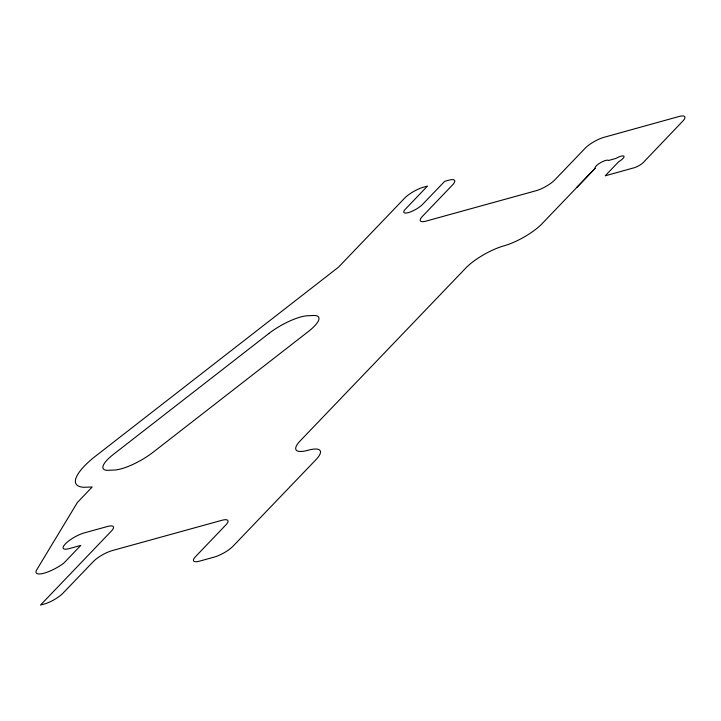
<?xml version="1.0" encoding="UTF-8"?>
<svg xmlns="http://www.w3.org/2000/svg" width="721" height="721" viewBox="0 0 721 721"><rect width="100%" height="100%" fill="white"/><g stroke="black" fill="none" stroke-linecap="round" stroke-linejoin="round"><path stroke-width="1.08" d="M595.167 168.272L542.003 223.762A31.129 8.526 -29.3 0 1 503.97 245.834A31.129 8.526 -29.3 0 0 465.937 267.897L300.197 440.864A31.129 8.526 -29.3 0 0 308.101 450.246A31.129 8.526 -29.3 0 1 316.005 459.619L232.45 546.788A15.565 4.263 -29.3 0 1 215.164 556.819L199.654 561.118A15.565 4.263 -29.3 0 1 195.067 557.108L225.808 524.996A15.565 4.263 -29.3 0 0 221.852 520.31L112.269 550.583A15.565 4.263 -29.3 0 0 93.955 560.92L62.421 593.762A15.565 4.263 -29.3 0 1 45.144 603.783L40.52 605.054L111.908 530.53A15.565 4.263 -29.3 0 0 108.312 526.267L84.366 532.864A15.565 4.263 -29.3 0 0 65.35 543.895A15.565 4.263 -29.3 0 0 69.306 548.582L80.788 545.409L63.637 563.308A20.404 5.588 -29.3 0 1 43.071 573.438A20.404 5.588 -29.3 0 1 36.762 569.743L77.435 502.411L92.207 486.99L84.006 487.288A62.294 17.07 -29.3 0 1 93.18 457.979L338.51 267.158L404.607 198.176A15.565 4.263 -29.3 0 1 423.569 187.163L427.472 186.09L404.923 209.658A11.671 3.199 -29.3 0 0 408.392 212.605A11.671 3.199 -29.3 0 0 422.064 204.917L444.704 181.322L449.543 179.998A15.565 4.263 -29.3 0 1 452.536 184.927L422.425 216.354A15.565 4.263 -29.3 0 0 425.408 221.293L536.983 190.47A15.565 4.263 -29.3 0 0 554.278 180.439L585.794 147.598A15.565 4.263 -29.3 0 1 603.08 137.576L679.696 116.315A15.565 4.263 -29.3 0 1 683.346 120.542L643.177 162.631A7.787 2.136 -29.3 0 1 634.534 167.66L605.225 175.807L618.645 161.747A7.787 2.136 -29.3 0 0 623.944 156.196A7.787 2.136 -29.3 0 0 615.806 158.458L608.605 160.468A7.787 2.136 -29.3 0 0 600.467 162.721A7.787 2.136 -29.3 0 0 595.167 168.272L576.809 187.442M268.789 333.553L113.603 454.212A31.129 8.526 -29.3 0 0 107.177 470.326L114.531 470.029A31.129 8.526 -29.3 0 0 153.05 452.274L308.237 331.615A31.129 8.526 -29.3 0 0 313.284 315.501L307.308 315.789A31.129 8.526 -29.3 0 0 268.789 333.553"/></g></svg>
